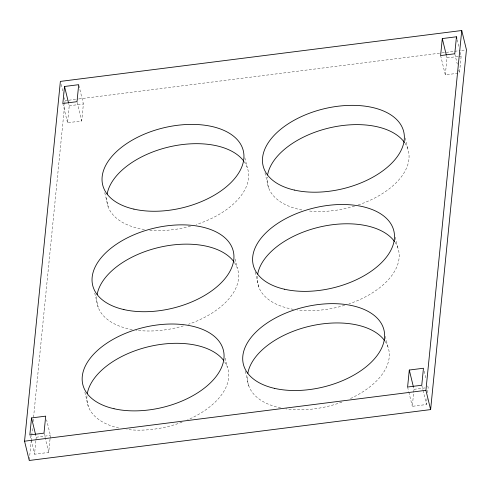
<?xml version="1.0" encoding="UTF-8"?>
<svg xmlns="http://www.w3.org/2000/svg" width="491" height="491" viewBox="0 0 491 491"><rect width="100%" height="100%" fill="white"/><g stroke="black" fill="none" stroke-linecap="round" stroke-linejoin="round"><path stroke-width="0.37" stroke-dasharray="2.46 1.84" d="M29.325 459.723L31.148 441.427M31.228 440.666L31.682 436.094M31.755 435.333L32.59 426.949M33.124 421.609L64.702 104.503M64.775 103.742L65.076 100.692L64.358 97.727M50.027 439.12L48.701 452.426L34.536 454.224L35.861 440.918M35.935 440.182L36.23 437.223L35.69 434.995M78.879 85.422L83.402 103.963L81.709 120.964L67.543 122.756L69.237 105.761L68.691 103.533M50.1 438.383L50.395 435.425L46.602 419.848M427.053 398.612L426.464 404.523L412.299 406.321L413.625 393.021M413.698 392.278L413.993 389.326L413.447 387.098M457.98 73.251L445.306 74.859L447 57.858L446.454 55.636M427.643 392.702L428.158 387.528L427.434 384.557M460.257 52.353L461.166 56.066L459.472 73.061L458.747 70.096M65.076 100.692L68.12 100.305M68.875 100.213L77.995 99.053M78.756 98.961L441.213 52.997M441.974 52.905L460.208 50.591M461.73 50.395L465.1 49.972M69.237 105.761L83.402 103.963M447 57.858L458.183 56.44M458.925 56.348L461.166 56.066M36.23 437.223L50.395 435.425M413.993 389.326L426.667 387.718M457.189 39.746L459.177 47.903M454.77 53.777L457.299 64.161M440.605 55.575L445.306 74.859M405.093 138.002L407.628 148.386M395.218 237.159L397.753 247.544M424.181 371.208L425.985 378.629M421.763 385.239L422.849 389.688M423.027 390.431L426.464 404.523M407.598 387.037L408.684 391.487M408.862 392.229L412.299 406.321M385.349 336.317L387.878 346.701M264.987 172.9L268.602 187.734M244.856 157.795L247.206 167.437M255.111 272.057L258.726 286.891M235.036 259.002L237.202 267.902M245.236 371.214L248.857 386.049M225.16 358.154L227.333 367.053M104.749 192.693L108.186 206.791M77.191 102.416L81.709 120.964M61.099 84.372L63.271 93.278M62.842 103.472L67.543 122.756M94.745 293.158L98.182 307.249M84.869 392.309L88.306 406.407M44 433.142L48.701 452.426M30.019 435.677L30.921 439.39M31.105 440.126L34.536 454.224M234.545 262.703A72.343 41.078 -13.7 0 1 188.403 324.281M183.376 325.883A72.343 41.078 -13.7 0 1 135.915 330.173M132.183 329.59A72.343 41.078 -13.7 0 1 96.862 296.558M395.089 242.345A72.343 41.078 -13.7 0 1 348.948 303.923M344.645 305.31A72.343 41.078 -13.7 0 1 297.227 309.913M293.471 309.361A72.343 41.078 -13.7 0 1 257.413 276.2M224.669 361.855A72.343 41.078 -13.7 0 1 187.574 419.928M182.069 422.162A72.343 41.078 -13.7 0 1 126.801 429.429M118.736 428.023A72.343 41.078 -13.7 0 1 87.165 394.328M385.22 341.497A72.343 41.078 -13.7 0 1 350.12 398.686M341.914 402.068A72.343 41.078 -13.7 0 1 285.836 408.868M280.692 407.972A72.343 41.078 -13.7 0 1 247.538 375.351M404.965 143.188A72.343 41.078 -13.7 0 1 358.111 205.005M354.52 206.152A72.343 41.078 -13.7 0 1 307.863 210.854M301.879 209.945A72.343 41.078 -13.7 0 1 267.282 177.042M244.119 161.619A72.343 41.078 -13.7 0 1 196.259 224.528M190.496 226.234A72.343 41.078 -13.7 0 1 149.767 230.144M144.409 229.5A72.343 41.078 -13.7 0 1 106.866 196.093"/><path stroke-width="0.74" d="M24.55 441.2L60.375 81.408L461.749 30.516L466.45 49.8L430.625 409.592L29.251 460.484L24.55 441.2L425.924 390.308L461.749 30.516M31.528 417.939L29.834 434.934L44 433.142L45.694 416.141L31.528 417.939L35.505 434.259M64.536 86.477L62.842 103.472L77.007 101.674L78.701 84.679L64.536 86.477L68.513 102.791M409.291 370.036L407.598 387.037L421.763 385.239L423.457 368.244L409.291 370.036L413.269 386.356M442.299 38.574L440.605 55.575L454.77 53.777L456.464 36.776L442.299 38.574L446.276 54.894M456.464 36.776L456.826 38.261M425.924 390.308L430.625 409.592M97.15 294.471A72.343 41.078 -13.7 0 1 158.814 247.458A72.343 41.078 -13.7 0 1 234.115 262.077M257.701 274.113A72.343 41.078 -13.7 0 1 319.365 227.1A72.343 41.078 -13.7 0 1 394.666 241.725M87.281 393.629A72.343 41.078 -13.7 0 1 148.325 346.763A72.343 41.078 -13.7 0 1 223.792 360.621M247.826 373.27A72.343 41.078 -13.7 0 1 309.49 326.257A72.343 41.078 -13.7 0 1 384.791 340.877M267.577 174.956A72.343 41.078 -13.7 0 1 329.234 127.942A72.343 41.078 -13.7 0 1 404.541 142.568M107.155 194.013A72.343 41.078 -13.7 0 1 168.198 147.147A72.343 41.078 -13.7 0 1 243.671 161.005M123.91 309.582A72.343 41.078 -13.7 0 0 233.82 259.309A72.343 41.078 -13.7 0 0 131.238 235.981A72.343 41.078 -13.7 0 0 123.91 309.582M284.461 289.224A72.343 41.078 -13.7 0 0 394.371 238.951A72.343 41.078 -13.7 0 0 291.789 215.623A72.343 41.078 -13.7 0 0 284.461 289.224M114.035 408.739A72.343 41.078 -13.7 0 0 223.945 358.461A72.343 41.078 -13.7 0 0 121.369 335.132A72.343 41.078 -13.7 0 0 114.035 408.739M274.586 388.381A72.343 41.078 -13.7 0 0 384.496 338.109A72.343 41.078 -13.7 0 0 281.914 314.774A72.343 41.078 -13.7 0 0 274.586 388.381M133.914 209.123A72.343 41.078 -13.7 0 0 243.824 158.845A72.343 41.078 -13.7 0 0 141.242 135.516A72.343 41.078 -13.7 0 0 133.914 209.123M294.33 190.066A72.343 41.078 -13.7 0 0 404.24 139.794A72.343 41.078 -13.7 0 0 301.664 116.465A72.343 41.078 -13.7 0 0 294.33 190.066"/></g></svg>
